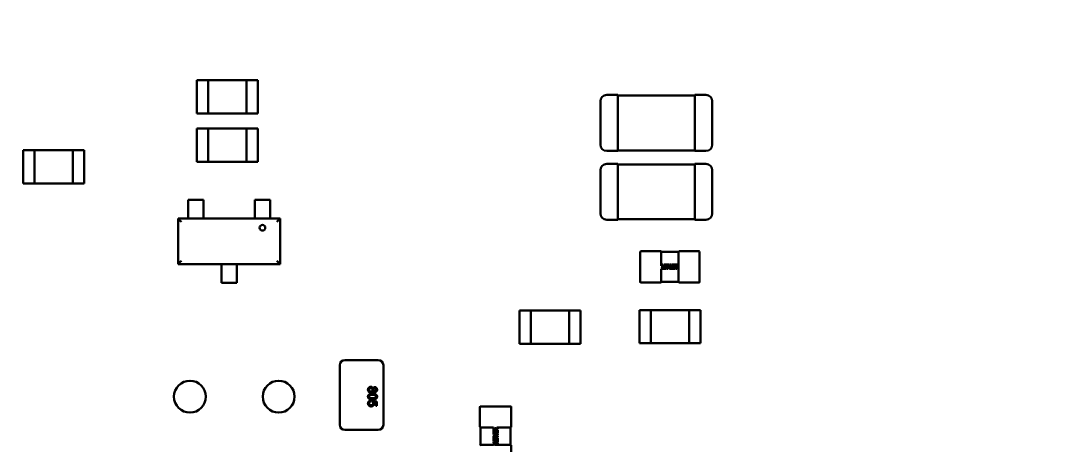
# Model space of a CAD drawing. Header units: millimetres. Extents: x 0 to 841, y 0 to 594.
# Drawn here: x 409.31 to 438.65, y 260.22 to 272.38 of the extents above; entities that cross this region are included whole.
import ezdxf

# ---------------------------------------------------------------- set-up
doc = ezdxf.new("R2010")
doc.units = ezdxf.units.MM
doc.layers.add('Hatch (ISO)', color=7, linetype='Continuous', lineweight=18)
doc.layers.add('Visible (ISO)', color=7, linetype='Continuous', lineweight=50)

msp = doc.modelspace()

# ---------------------------------------------------------------- hatches: boundary and pattern name
at = {"layer": 'Hatch (ISO)'}
h = msp.add_hatch(dxfattribs=at)
h.set_pattern_fill('ANSI31', color=256, scale=25.4, style=0)
h.set_pattern_definition([(45, (0, 0), (-2.245064, 2.245064), [])])
edge = h.paths.add_edge_path()
edge.add_ellipse((416.288, 307.621), major_axis=(-9.758, 2.186), ratio=1, start_angle=270, end_angle=282.6294)
edge.add_line((416.288, 317.621), (382.416, 317.621))
edge.add_ellipse((382.416, 312.621), major_axis=(-5, 0), ratio=1, start_angle=270, end_angle=360)
edge.add_line((377.416, 312.621), (377.416, 210.621))
edge.add_ellipse((382.416, 210.621), major_axis=(0, -5), ratio=1, start_angle=270, end_angle=360)
edge.add_line((382.416, 205.621), (416.288, 205.621))
edge.add_ellipse((416.288, 215.621), major_axis=(10, 0), ratio=1, start_angle=270, end_angle=282.6294)
edge.add_ellipse((445.416, 85.621), major_axis=(120.242, 26.942), ratio=1, start_angle=64.74122, end_angle=90, ccw=False)
edge.add_ellipse((474.544, 215.621), major_axis=(9.758, -2.186), ratio=1, start_angle=270, end_angle=282.6294)
edge.add_line((474.544, 205.621), (558.416, 205.621))
edge.add_ellipse((558.416, 210.621), major_axis=(5, 0), ratio=1, start_angle=270, end_angle=360)
edge.add_line((563.416, 210.621), (563.416, 312.621))
edge.add_ellipse((558.416, 312.621), major_axis=(0, 5), ratio=1, start_angle=270, end_angle=360)
edge.add_line((558.416, 317.621), (474.544, 317.621))
edge.add_ellipse((474.544, 307.621), major_axis=(-10, 0), ratio=1, start_angle=270, end_angle=282.6294)
edge.add_ellipse((445.416, 437.621), major_axis=(-120.242, -26.942), ratio=1, start_angle=64.74122, end_angle=90, ccw=False)
edge = h.paths.add_edge_path(flags=0)
edge.add_line((388.916, 208.621), (388.916, 210.621))
edge.add_ellipse((382.416, 210.621), major_axis=(0, 6.5), ratio=1, start_angle=270, end_angle=363.5049)
edge.add_line((382.019, 217.108), (380.416, 217.108))
edge.add_line((380.416, 217.108), (380.416, 221.814))
edge.add_spline(control_points=[(380.416, 221.814), (380.416, 222.421), (380.5, 223.145), (380.692, 224.324), (380.822, 224.956), (381.036, 226.225), (381.109, 226.863), (381.109, 228.037), (381.036, 228.675), (380.822, 229.944), (380.692, 230.576), (380.5, 231.755), (380.416, 232.479), (380.416, 233.086)], knot_values=[1.346639, 1.346639, 1.346639, 1.346639, 1.528836, 1.528836, 1.705012, 1.705012, 1.881187, 1.881187, 2.057362, 2.057362, 2.233538, 2.233538, 2.415734, 2.415734, 2.415734, 2.415734], degree=3, periodic=0)
edge.add_line((380.416, 233.086), (380.416, 241.621))
edge.add_ellipse((380.416, 244.121), major_axis=(2.5, 0), ratio=1, start_angle=270, end_angle=450)
edge.add_line((380.416, 246.621), (380.416, 276.621))
edge.add_ellipse((380.416, 279.121), major_axis=(2.5, 0), ratio=1, start_angle=270, end_angle=450)
edge.add_line((380.416, 281.621), (380.416, 306.121))
edge.add_line((380.416, 306.121), (382.489, 306.121))
edge.add_ellipse((382.416, 312.621), major_axis=(6.5, 0.073), ratio=1, start_angle=270, end_angle=359.355)
edge.add_line((388.916, 312.621), (388.916, 314.621))
edge.add_line((388.916, 314.621), (416.288, 314.621))
edge.add_ellipse((416.288, 307.621), major_axis=(7, 0), ratio=1, start_angle=77.3706, end_angle=90, ccw=False)
edge.add_ellipse((445.416, 437.621), major_axis=(123.169, -27.598), ratio=1, start_angle=270, end_angle=279.22446)
edge.add_ellipse((445.416, 311.397), major_axis=(-0.223, -7.497), ratio=1, start_angle=270, end_angle=453.4049)
edge.add_ellipse((445.416, 437.621), major_axis=(126.001, 7.497), ratio=1, start_angle=270, end_angle=279.22446)
edge.add_ellipse((474.544, 307.621), major_axis=(6.831, 1.531), ratio=1, start_angle=77.3706, end_angle=90, ccw=False)
edge.add_line((474.544, 314.621), (535.916, 314.621))
edge.add_ellipse((538.416, 314.621), major_axis=(0, -2.5), ratio=1, start_angle=270, end_angle=450)
edge.add_line((540.916, 314.621), (551.918, 314.621))
edge.add_line((551.918, 314.621), (551.918, 312.445))
edge.add_ellipse((558.416, 312.621), major_axis=(0.176, -6.498), ratio=1, start_angle=270, end_angle=359.0971)
edge.add_line((558.489, 306.121), (560.416, 306.121))
edge.add_line((560.416, 306.121), (560.416, 217.108))
edge.add_line((560.416, 217.108), (558.813, 217.108))
edge.add_ellipse((558.416, 210.621), major_axis=(-6.488, 0.397), ratio=1, start_angle=270, end_angle=361.9571)
edge.add_line((551.918, 210.796), (551.918, 208.621))
edge.add_line((551.918, 208.621), (540.916, 208.621))
edge.add_ellipse((538.416, 208.621), major_axis=(0, 2.5), ratio=1, start_angle=270, end_angle=450)
edge.add_line((535.916, 208.621), (474.544, 208.621))
edge.add_ellipse((474.544, 215.621), major_axis=(-7, 0), ratio=1, start_angle=77.3706, end_angle=90, ccw=False)
edge.add_ellipse((445.416, 85.621), major_axis=(-123.169, 27.598), ratio=1, start_angle=270, end_angle=279.22446)
edge.add_ellipse((445.416, 211.844), major_axis=(0.223, 7.497), ratio=1, start_angle=270, end_angle=453.4049)
edge.add_ellipse((445.416, 85.621), major_axis=(-126.001, -7.497), ratio=1, start_angle=270, end_angle=279.22446)
edge.add_ellipse((416.288, 215.621), major_axis=(-6.831, -1.531), ratio=1, start_angle=77.3706, end_angle=90, ccw=False)
edge.add_line((416.288, 208.621), (388.916, 208.621))
edge = h.paths.add_edge_path(flags=0)
edge.add_ellipse((557.666, 211.371), major_axis=(0, 2.172), ratio=1, start_angle=0, end_angle=360)
edge = h.paths.add_edge_path(flags=0)
edge.add_ellipse((557.666, 311.871), major_axis=(0, 2.172), ratio=1, start_angle=0, end_angle=360)
edge = h.paths.add_edge_path(flags=0)
edge.add_ellipse((383.166, 311.871), major_axis=(0, 2.172), ratio=1, start_angle=0, end_angle=360)
edge = h.paths.add_edge_path(flags=0)
edge.add_ellipse((383.166, 211.371), major_axis=(0, 2.172), ratio=1, start_angle=0, end_angle=360)
edge = h.paths.add_edge_path(flags=0)
edge.add_ellipse((445.416, 214.344), major_axis=(0, 2), ratio=1, start_angle=0, end_angle=360)
edge = h.paths.add_edge_path(flags=0)
edge.add_ellipse((445.416, 308.897), major_axis=(0, 2), ratio=1, start_angle=0, end_angle=360)

# ---------------------------------------------------------------- linework, layer by layer
at = {"layer": 'Visible (ISO)'}
for p, q in [((414.36, 269.728), (414.36, 270.677)), ((414.36, 270.677), (414.684, 270.677)), ((414.684, 270.677), (414.684, 269.728)), ((414.685, 269.728), (414.685, 270.677)), ((414.685, 270.677), (415.784, 270.677)), ((415.784, 270.677), (415.784, 269.728)), ((415.785, 269.728), (415.785, 270.677)), ((415.785, 270.677), (416.109, 270.677)), ((416.109, 270.677), (416.109, 269.728)), ((426.09, 270.253), (426.41, 270.253)), ((426.41, 270.073), (426.41, 270.253)), ((426.41, 270.237), (428.61, 270.237)), ((428.61, 270.073), (428.61, 270.253)), ((428.61, 270.253), (428.93, 270.253)), ((425.91, 268.833), (425.91, 270.073)), ((426.41, 268.833), (426.41, 270.073)), ((428.61, 268.833), (428.61, 270.073)), ((429.11, 268.833), (429.11, 270.073)), ((414.684, 269.728), (414.36, 269.728)), ((415.784, 269.728), (414.685, 269.728)), ((416.109, 269.728), (415.785, 269.728)), ((414.36, 268.343), (414.36, 269.292)), ((414.36, 269.292), (414.684, 269.292)), ((414.684, 269.292), (414.684, 268.343)), ((414.685, 268.343), (414.685, 269.292)), ((414.685, 269.292), (415.784, 269.292)), ((415.784, 269.292), (415.784, 268.343)), ((415.785, 268.343), (415.785, 269.292)), ((415.785, 269.292), (416.109, 269.292)), ((416.109, 269.292), (416.109, 268.343)), ((426.41, 268.833), (426.41, 268.653)), ((428.61, 268.833), (428.61, 268.653)), ((409.387, 267.723), (409.387, 268.672)), ((409.387, 268.672), (409.711, 268.672)), ((409.711, 268.672), (409.711, 267.723)), ((409.712, 267.723), (409.712, 268.672)), ((409.712, 268.672), (410.811, 268.672)), ((410.811, 268.672), (410.811, 267.723)), ((410.812, 267.723), (410.812, 268.672)), ((410.812, 268.672), (411.136, 268.672)), ((411.136, 268.672), (411.136, 267.723)), ((426.09, 268.653), (426.41, 268.653)), ((426.41, 268.669), (428.61, 268.669)), ((428.61, 268.653), (428.93, 268.653)), ((414.684, 268.343), (414.36, 268.343)), ((415.784, 268.343), (414.685, 268.343)), ((416.109, 268.343), (415.785, 268.343)), ((426.09, 268.282), (426.41, 268.282)), ((426.41, 268.102), (426.41, 268.282)), ((426.41, 268.266), (428.61, 268.266)), ((428.61, 268.102), (428.61, 268.282)), ((428.61, 268.282), (428.93, 268.282)), ((425.91, 266.862), (425.91, 268.102)), ((426.41, 266.862), (426.41, 268.102)), ((428.61, 266.862), (428.61, 268.102)), ((429.11, 266.862), (429.11, 268.102)), ((409.711, 267.723), (409.387, 267.723)), ((410.811, 267.723), (409.712, 267.723)), ((411.136, 267.723), (410.812, 267.723)), ((414.111, 267.25), (414.546, 267.25)), ((414.111, 267.25), (414.111, 267.093)), ((414.111, 267.093), (414.111, 266.986)), ((414.111, 266.986), (414.111, 266.945)), ((414.546, 267.25), (414.546, 267.093)), ((414.546, 267.093), (414.546, 266.986)), ((414.546, 266.986), (414.546, 266.945)), ((416.021, 267.25), (416.456, 267.25)), ((416.021, 267.25), (416.021, 267.093)), ((416.021, 267.093), (416.021, 266.986)), ((416.021, 266.986), (416.021, 266.945)), ((416.456, 267.25), (416.456, 267.093)), ((416.456, 267.093), (416.456, 266.986)), ((416.456, 266.986), (416.456, 266.945)), ((413.823, 266.715), (416.743, 266.715)), ((413.823, 266.715), (413.823, 265.415)), ((413.823, 266.715), (413.885, 266.653)), ((414.111, 266.839), (414.111, 266.945)), ((414.111, 266.839), (414.111, 266.715)), ((414.111, 266.715), (414.546, 266.715)), ((414.546, 266.839), (414.546, 266.945)), ((414.546, 266.839), (414.546, 266.715)), ((416.021, 266.839), (416.021, 266.945)), ((416.021, 266.839), (416.021, 266.715)), ((416.021, 266.715), (416.456, 266.715)), ((416.456, 266.839), (416.456, 266.945)), ((416.456, 266.839), (416.456, 266.715)), ((416.743, 266.715), (416.682, 266.653)), ((416.743, 266.715), (416.743, 265.415)), ((426.09, 266.682), (426.41, 266.682)), ((426.41, 266.862), (426.41, 266.682)), ((426.41, 266.698), (428.61, 266.698)), ((428.61, 266.862), (428.61, 266.682)), ((428.61, 266.682), (428.93, 266.682)), ((413.917, 266.621), (413.885, 266.653)), ((416.65, 266.621), (416.682, 266.653)), ((413.917, 265.508), (413.885, 265.476)), ((416.682, 265.476), (416.65, 265.508)), ((427.049, 264.902), (427.049, 265.764)), ((427.068, 265.783), (427.631, 265.783)), ((427.649, 265.764), (428.149, 265.764)), ((427.649, 265.745), (427.649, 265.764)), ((427.649, 265.366), (427.649, 265.745)), ((428.149, 265.745), (428.149, 265.764)), ((428.149, 265.341), (428.149, 265.745)), ((428.168, 265.783), (428.731, 265.783)), ((428.749, 265.764), (428.749, 264.902)), ((413.823, 265.415), (413.885, 265.476)), ((413.823, 265.415), (416.743, 265.415)), ((415.066, 265.415), (415.066, 265.291)), ((415.066, 265.415), (415.501, 265.415)), ((415.066, 265.291), (415.066, 265.184)), ((415.501, 265.415), (415.501, 265.291)), ((415.501, 265.291), (415.501, 265.184)), ((416.743, 265.415), (416.682, 265.476)), ((427.659, 265.399), (427.649, 265.364)), ((427.649, 264.92), (427.649, 265.278)), ((427.649, 265.278), (427.784, 265.278)), ((427.693, 265.399), (427.659, 265.399)), ((427.665, 265.301), (427.693, 265.399)), ((427.702, 265.301), (427.665, 265.301)), ((427.757, 265.301), (427.702, 265.301)), ((427.718, 265.346), (427.712, 265.323)), ((427.712, 265.323), (427.763, 265.323)), ((427.77, 265.346), (427.718, 265.346)), ((427.728, 265.399), (427.721, 265.376)), ((427.721, 265.376), (427.778, 265.376)), ((427.819, 265.399), (427.728, 265.399)), ((427.763, 265.323), (427.757, 265.301)), ((427.778, 265.376), (427.77, 265.346)), ((427.784, 265.278), (427.819, 265.399)), ((427.833, 265.399), (427.799, 265.278)), ((427.799, 265.278), (427.851, 265.278)), ((427.89, 265.399), (427.833, 265.291)), ((427.833, 265.291), (427.864, 265.399)), ((427.864, 265.399), (427.833, 265.399)), ((427.851, 265.278), (427.894, 265.364)), ((427.894, 265.364), (427.889, 265.278)), ((427.889, 265.278), (427.941, 265.278)), ((427.922, 265.399), (427.89, 265.399)), ((427.947, 265.399), (427.916, 265.291)), ((427.916, 265.291), (427.922, 265.399)), ((427.941, 265.278), (427.969, 265.376)), ((428.076, 265.399), (427.947, 265.399)), ((427.959, 265.301), (427.953, 265.278)), ((427.953, 265.278), (428.042, 265.278)), ((428.014, 265.301), (427.959, 265.301)), ((427.969, 265.376), (428.035, 265.376)), ((427.975, 265.346), (427.969, 265.323)), ((427.969, 265.323), (428.021, 265.323)), ((428.027, 265.346), (427.975, 265.346)), ((428.021, 265.323), (428.014, 265.301)), ((428.035, 265.376), (428.027, 265.346)), ((428.042, 265.278), (428.076, 265.399)), ((428.117, 265.333), (428.061, 265.278)), ((428.061, 265.278), (428.1, 265.278)), ((428.126, 265.399), (428.09, 265.399)), ((428.09, 265.399), (428.117, 265.333)), ((428.1, 265.278), (428.15, 265.328)), ((428.15, 265.339), (428.126, 265.399)), ((428.15, 265.325), (428.137, 265.278)), ((428.137, 265.278), (428.15, 265.278)), ((428.149, 265.323), (428.149, 265.328)), ((428.149, 264.92), (428.149, 265.278)), ((415.066, 265.143), (415.066, 265.184)), ((415.066, 265.037), (415.066, 265.143)), ((415.066, 265.037), (415.066, 264.88)), ((415.501, 265.143), (415.501, 265.184)), ((415.501, 265.037), (415.501, 265.143)), ((415.501, 265.037), (415.501, 264.88)), ((427.649, 264.902), (427.649, 264.92)), ((428.149, 264.902), (428.149, 264.92)), ((415.066, 264.88), (415.501, 264.88)), ((427.631, 264.883), (427.068, 264.883)), ((428.149, 264.902), (427.649, 264.902)), ((428.731, 264.883), (428.168, 264.883)), ((423.592, 263.133), (423.592, 264.082)), ((423.592, 264.082), (423.916, 264.082)), ((423.916, 264.082), (423.916, 263.133)), ((423.917, 263.133), (423.917, 264.082)), ((423.917, 264.082), (425.016, 264.082)), ((425.016, 264.082), (425.016, 263.133)), ((425.017, 263.133), (425.017, 264.082)), ((425.017, 264.082), (425.341, 264.082)), ((425.341, 264.082), (425.341, 263.133)), ((427.025, 263.148), (427.025, 264.097)), ((427.025, 264.097), (427.349, 264.097)), ((427.349, 264.097), (427.349, 263.148)), ((427.35, 263.148), (427.35, 264.097)), ((427.35, 264.097), (428.449, 264.097)), ((428.449, 264.097), (428.449, 263.148)), ((428.45, 263.148), (428.45, 264.097)), ((428.45, 264.097), (428.774, 264.097)), ((428.774, 264.097), (428.774, 263.148)), ((427.349, 263.148), (427.025, 263.148)), ((428.449, 263.148), (427.35, 263.148)), ((428.774, 263.148), (428.45, 263.148)), ((423.916, 263.133), (423.592, 263.133)), ((425.016, 263.133), (423.917, 263.133)), ((425.341, 263.133), (425.017, 263.133)), ((418.599, 262.669), (419.549, 262.669)), ((418.449, 262.169), (418.449, 262.519)), ((419.699, 262.519), (419.699, 262.169)), ((418.449, 261.169), (418.449, 262.169)), ((419.699, 262.169), (419.699, 261.169)), ((419.33, 261.507), (419.334, 261.474)), ((419.38, 261.471), (419.383, 261.504)), ((419.383, 261.504), (419.515, 261.478)), ((419.482, 261.451), (419.415, 261.464)), ((419.482, 261.356), (419.482, 261.451)), ((419.515, 261.478), (419.515, 261.356)), ((418.449, 260.819), (418.449, 261.169)), ((419.515, 261.356), (419.482, 261.356)), ((419.699, 261.169), (419.699, 260.819)), ((422.459, 260.761), (422.459, 261.323)), ((422.477, 261.342), (423.34, 261.342)), ((423.359, 261.323), (423.359, 260.761)), ((419.549, 260.669), (418.599, 260.669)), ((422.477, 260.242), (422.477, 260.742)), ((422.477, 260.742), (422.496, 260.742)), ((422.496, 260.742), (422.854, 260.742)), ((422.854, 260.743), (422.854, 260.607)), ((422.854, 260.607), (422.974, 260.573)), ((422.854, 260.593), (422.854, 260.54)), ((422.974, 260.558), (422.854, 260.593)), ((422.854, 260.54), (422.94, 260.497)), ((422.974, 260.502), (422.867, 260.559)), ((422.867, 260.559), (422.974, 260.528)), ((422.877, 260.69), (422.877, 260.727)), ((422.877, 260.727), (422.974, 260.699)), ((422.877, 260.635), (422.877, 260.69)), ((422.899, 260.628), (422.877, 260.635)), ((422.921, 260.674), (422.899, 260.68)), ((422.899, 260.68), (422.899, 260.628)), ((422.921, 260.622), (422.921, 260.674)), ((422.951, 260.613), (422.921, 260.622)), ((422.974, 260.733), (422.94, 260.743)), ((422.942, 260.742), (423.321, 260.742)), ((422.974, 260.664), (422.951, 260.67)), ((422.951, 260.67), (422.951, 260.613)), ((422.974, 260.699), (422.974, 260.733)), ((422.974, 260.573), (422.974, 260.664)), ((422.974, 260.528), (422.974, 260.558)), ((423.321, 260.742), (423.34, 260.742)), ((423.34, 260.742), (423.34, 260.242)), ((422.477, 260.242), (422.496, 260.242)), ((422.496, 260.242), (422.854, 260.242)), ((422.94, 260.497), (422.854, 260.502)), ((422.854, 260.502), (422.854, 260.451)), ((422.854, 260.451), (422.951, 260.423)), ((422.877, 260.432), (422.854, 260.439)), ((422.854, 260.439), (422.854, 260.35)), ((422.854, 260.35), (422.974, 260.315)), ((422.909, 260.275), (422.854, 260.331)), ((422.854, 260.331), (422.854, 260.291)), ((422.854, 260.291), (422.904, 260.241)), ((422.901, 260.241), (422.854, 260.255)), ((422.854, 260.255), (422.854, 260.241)), ((422.974, 260.445), (422.867, 260.476)), ((422.867, 260.476), (422.974, 260.47)), ((422.877, 260.377), (422.877, 260.432)), ((422.899, 260.371), (422.877, 260.377)), ((422.921, 260.416), (422.899, 260.423)), ((422.899, 260.423), (422.899, 260.371)), ((422.899, 260.242), (422.903, 260.242)), ((422.974, 260.302), (422.909, 260.275)), ((422.915, 260.241), (422.974, 260.265)), ((422.917, 260.242), (423.321, 260.242)), ((422.921, 260.365), (422.921, 260.416)), ((422.951, 260.356), (422.921, 260.365)), ((422.951, 260.423), (422.951, 260.356)), ((422.974, 260.47), (422.974, 260.502)), ((422.974, 260.315), (422.974, 260.445)), ((422.974, 260.265), (422.974, 260.302)), ((423.321, 260.242), (423.34, 260.242)), ((423.359, 260.223), (423.359, 259.661))]:
    msp.add_line(p, q, dxfattribs=at)
for centre, radius in [((416.238, 266.455), 0.0812), ((414.162, 261.621), 0.457), ((416.702, 261.621), 0.457)]:
    msp.add_circle(centre, radius, dxfattribs=at)
for centre, radius, start, end in [((426.09, 270.073), 0.18, 90, 180), ((428.93, 270.073), 0.18, 0, 90), ((426.09, 268.833), 0.18, 180, 270), ((428.93, 268.833), 0.18, 270, 0), ((426.09, 268.102), 0.18, 90, 180), ((428.93, 268.102), 0.18, 0, 90), ((426.09, 266.862), 0.18, 180, 270), ((428.93, 266.862), 0.18, 270, 0), ((427.068, 265.764), 0.0187, 90, 180), ((427.631, 265.764), 0.0187, 0, 90), ((428.168, 265.764), 0.0187, 90, 180), ((428.731, 265.764), 0.0187, 0, 90), ((427.068, 264.902), 0.0187, 180, 270), ((427.631, 264.902), 0.0187, 270, 0), ((428.168, 264.902), 0.0187, 180, 270), ((428.731, 264.902), 0.0187, 270, 0), ((418.599, 262.519), 0.15, 90, 180), ((419.549, 262.519), 0.15, 0, 90), ((422.477, 261.323), 0.0187, 90, 180), ((423.34, 261.323), 0.0187, 0, 90), ((418.599, 260.819), 0.15, 180, 270), ((419.549, 260.819), 0.15, 270, 0), ((422.477, 260.761), 0.0187, 180, 270), ((423.34, 260.761), 0.0187, 270, 0), ((422.477, 260.223), 0.0187, 90, 180), ((423.34, 260.223), 0.0187, 0, 90)]:
    msp.add_arc(centre, radius, start, end, dxfattribs=at)
for points, knots in [([(419.258, 261.82), (419.258, 261.823), (419.258, 261.829), (419.259, 261.838), (419.261, 261.846), (419.263, 261.853), (419.266, 261.861), (419.27, 261.868), (419.275, 261.874), (419.28, 261.88), (419.286, 261.885), (419.292, 261.89), (419.299, 261.894), (419.306, 261.897), (419.313, 261.899), (419.321, 261.901), (419.329, 261.902), (419.334, 261.902), (419.337, 261.902)], [0, 0, 0, 0, 0.070442, 0.138089, 0.203178, 0.266139, 0.327929, 0.38919, 0.450254, 0.512347, 0.573843, 0.633933, 0.69346, 0.752479, 0.812386, 0.87307, 0.935184, 1, 1, 1, 1]), ([(419.336, 261.738), (419.333, 261.738), (419.328, 261.738), (419.32, 261.739), (419.313, 261.741), (419.305, 261.743), (419.299, 261.746), (419.292, 261.75), (419.286, 261.755), (419.28, 261.76), (419.275, 261.766), (419.27, 261.773), (419.266, 261.779), (419.263, 261.787), (419.261, 261.794), (419.259, 261.803), (419.258, 261.811), (419.258, 261.817), (419.258, 261.82)], [0, 0, 0, 0, 0.0636, 0.125297, 0.185569, 0.244698, 0.303717, 0.36292, 0.4233, 0.485177, 0.547083, 0.608525, 0.669965, 0.732299, 0.79565, 0.861055, 0.929122, 1, 1, 1, 1]), ([(419.258, 261.622), (419.258, 261.625), (419.258, 261.631), (419.259, 261.64), (419.261, 261.648), (419.264, 261.655), (419.267, 261.662), (419.272, 261.669), (419.277, 261.675), (419.281, 261.678), (419.283, 261.68)], [0, 0, 0, 0, 0.137903, 0.268873, 0.395178, 0.517089, 0.636743, 0.756222, 0.876628, 1, 1, 1, 1]), ([(419.283, 261.68), (419.286, 261.682), (419.292, 261.686), (419.302, 261.691), (419.313, 261.695), (419.326, 261.699), (419.34, 261.701), (419.355, 261.703), (419.371, 261.705), (419.382, 261.705), (419.388, 261.705)], [0, 0, 0, 0, 0.097421, 0.200886, 0.311172, 0.429798, 0.55774, 0.694715, 0.84213, 1, 1, 1, 1]), ([(419.337, 261.869), (419.335, 261.869), (419.331, 261.869), (419.325, 261.868), (419.319, 261.867), (419.313, 261.864), (419.307, 261.861), (419.302, 261.857), (419.297, 261.852), (419.294, 261.846), (419.291, 261.84), (419.289, 261.833), (419.288, 261.827), (419.288, 261.822), (419.287, 261.82)], [0, 0, 0, 0, 0.079823, 0.159857, 0.239733, 0.321365, 0.402584, 0.483266, 0.566017, 0.653071, 0.741856, 0.828591, 0.914281, 1, 1, 1, 1]), ([(419.287, 261.82), (419.287, 261.818), (419.288, 261.814), (419.288, 261.809), (419.289, 261.804), (419.291, 261.799), (419.293, 261.795), (419.295, 261.791), (419.298, 261.787), (419.301, 261.784), (419.305, 261.781), (419.309, 261.778), (419.313, 261.776), (419.317, 261.774), (419.321, 261.772), (419.326, 261.771), (419.331, 261.771), (419.335, 261.771), (419.336, 261.771)], [0, 0, 0, 0, 0.071837, 0.139558, 0.204923, 0.267827, 0.328547, 0.388755, 0.44803, 0.508601, 0.569321, 0.628512, 0.687493, 0.747078, 0.807703, 0.86971, 0.933428, 1, 1, 1, 1]), ([(419.336, 261.771), (419.338, 261.771), (419.342, 261.771), (419.347, 261.771), (419.351, 261.772), (419.356, 261.774), (419.36, 261.776), (419.365, 261.778), (419.368, 261.781), (419.372, 261.784), (419.375, 261.788), (419.378, 261.791), (419.381, 261.796), (419.383, 261.8), (419.384, 261.805), (419.385, 261.81), (419.386, 261.815), (419.386, 261.819), (419.386, 261.821)], [0, 0, 0, 0, 0.066616, 0.130424, 0.192671, 0.252969, 0.31288, 0.3722, 0.431927, 0.492422, 0.552771, 0.613262, 0.673556, 0.73432, 0.796858, 0.861769, 0.928863, 1, 1, 1, 1]), ([(419.402, 261.786), (419.401, 261.784), (419.4, 261.78), (419.398, 261.775), (419.395, 261.77), (419.392, 261.765), (419.389, 261.761), (419.385, 261.757), (419.381, 261.753), (419.377, 261.75), (419.373, 261.747), (419.368, 261.745), (419.363, 261.742), (419.358, 261.741), (419.353, 261.739), (419.347, 261.738), (419.342, 261.738), (419.338, 261.738), (419.336, 261.738)], [0, 0, 0, 0, 0.069013, 0.135236, 0.199611, 0.262419, 0.323723, 0.383765, 0.443773, 0.503795, 0.563823, 0.623484, 0.683469, 0.743591, 0.805727, 0.868616, 0.933278, 1, 1, 1, 1]), ([(419.337, 261.902), (419.339, 261.902), (419.343, 261.902), (419.349, 261.902), (419.354, 261.901), (419.36, 261.899), (419.365, 261.898), (419.37, 261.895), (419.375, 261.893), (419.379, 261.89), (419.383, 261.886), (419.387, 261.883), (419.39, 261.879), (419.393, 261.874), (419.396, 261.87), (419.398, 261.865), (419.4, 261.859), (419.401, 261.855), (419.402, 261.854)], [0, 0, 0, 0, 0.069834, 0.137027, 0.201482, 0.26454, 0.325973, 0.386386, 0.445761, 0.505612, 0.565114, 0.62475, 0.684179, 0.744219, 0.805179, 0.868395, 0.933204, 1, 1, 1, 1]), ([(419.386, 261.821), (419.386, 261.823), (419.386, 261.826), (419.385, 261.831), (419.384, 261.836), (419.383, 261.841), (419.381, 261.845), (419.378, 261.849), (419.376, 261.853), (419.372, 261.857), (419.369, 261.86), (419.365, 261.862), (419.361, 261.864), (419.357, 261.866), (419.352, 261.868), (419.347, 261.869), (419.342, 261.869), (419.339, 261.869), (419.337, 261.869)], [0, 0, 0, 0, 0.070952, 0.139089, 0.20356, 0.266424, 0.327517, 0.387861, 0.447899, 0.508819, 0.569482, 0.629036, 0.688378, 0.748068, 0.80863, 0.870231, 0.933683, 1, 1, 1, 1]), ([(419.388, 261.705), (419.391, 261.705), (419.399, 261.705), (419.409, 261.704), (419.419, 261.704), (419.429, 261.703), (419.438, 261.701), (419.446, 261.7), (419.454, 261.698), (419.461, 261.696), (419.468, 261.693), (419.475, 261.691), (419.481, 261.687), (419.486, 261.684), (419.491, 261.681), (419.496, 261.677), (419.5, 261.673), (419.504, 261.668), (419.507, 261.664), (419.51, 261.659), (419.513, 261.653), (419.514, 261.648), (419.516, 261.642), (419.517, 261.636), (419.518, 261.629), (419.518, 261.625), (419.518, 261.622)], [0, 0, 0, 0, 0.063114, 0.123615, 0.180974, 0.235261, 0.287101, 0.336031, 0.382382, 0.426334, 0.468211, 0.50825, 0.546628, 0.58365, 0.618994, 0.653583, 0.687156, 0.720422, 0.75323, 0.78626, 0.819504, 0.853545, 0.888308, 0.923996, 0.96135, 1, 1, 1, 1]), ([(419.402, 261.854), (419.403, 261.857), (419.406, 261.863), (419.41, 261.871), (419.416, 261.878), (419.422, 261.883), (419.429, 261.887), (419.436, 261.89), (419.445, 261.892), (419.45, 261.892), (419.453, 261.892)], [0, 0, 0, 0, 0.145359, 0.278702, 0.403602, 0.521669, 0.637521, 0.753704, 0.873213, 1, 1, 1, 1]), ([(419.452, 261.748), (419.45, 261.748), (419.444, 261.748), (419.436, 261.75), (419.429, 261.753), (419.422, 261.757), (419.416, 261.762), (419.41, 261.769), (419.406, 261.777), (419.403, 261.783), (419.402, 261.786)], [0, 0, 0, 0, 0.124835, 0.244778, 0.360989, 0.477964, 0.596922, 0.721591, 0.855098, 1, 1, 1, 1]), ([(419.453, 261.86), (419.45, 261.859), (419.445, 261.859), (419.438, 261.857), (419.432, 261.854), (419.427, 261.85), (419.424, 261.847), (419.422, 261.844), (419.42, 261.84), (419.418, 261.837), (419.417, 261.833), (419.417, 261.829), (419.416, 261.824), (419.416, 261.821), (419.416, 261.82)], [0, 0, 0, 0, 0.127394, 0.246182, 0.361268, 0.47714, 0.536327, 0.595672, 0.656619, 0.718836, 0.783582, 0.851588, 0.923927, 1, 1, 1, 1]), ([(419.416, 261.82), (419.416, 261.818), (419.416, 261.815), (419.417, 261.811), (419.417, 261.807), (419.418, 261.803), (419.42, 261.8), (419.422, 261.796), (419.424, 261.793), (419.427, 261.79), (419.431, 261.786), (419.438, 261.783), (419.444, 261.781), (419.449, 261.781), (419.451, 261.781)], [0, 0, 0, 0, 0.076843, 0.149839, 0.218379, 0.284997, 0.347658, 0.409847, 0.469936, 0.53042, 0.648752, 0.763775, 0.878749, 1, 1, 1, 1]), ([(419.451, 261.781), (419.454, 261.781), (419.459, 261.781), (419.466, 261.783), (419.472, 261.786), (419.477, 261.79), (419.48, 261.794), (419.482, 261.797), (419.484, 261.8), (419.486, 261.804), (419.487, 261.807), (419.488, 261.811), (419.488, 261.816), (419.488, 261.819), (419.488, 261.82)], [0, 0, 0, 0, 0.123386, 0.241435, 0.357449, 0.476714, 0.53789, 0.59927, 0.660352, 0.723007, 0.787876, 0.85536, 0.925373, 1, 1, 1, 1]), ([(419.518, 261.82), (419.518, 261.818), (419.518, 261.813), (419.517, 261.805), (419.515, 261.798), (419.513, 261.791), (419.511, 261.784), (419.507, 261.778), (419.503, 261.773), (419.499, 261.768), (419.494, 261.763), (419.489, 261.759), (419.483, 261.755), (419.478, 261.752), (419.472, 261.75), (419.466, 261.749), (419.459, 261.748), (419.455, 261.748), (419.452, 261.748)], [0, 0, 0, 0, 0.073201, 0.142587, 0.209625, 0.274883, 0.337931, 0.400462, 0.462501, 0.525005, 0.586689, 0.646813, 0.705215, 0.762881, 0.820728, 0.879295, 0.938511, 1, 1, 1, 1]), ([(419.453, 261.892), (419.455, 261.892), (419.46, 261.892), (419.466, 261.891), (419.473, 261.89), (419.478, 261.888), (419.484, 261.885), (419.489, 261.881), (419.495, 261.878), (419.499, 261.873), (419.504, 261.868), (419.508, 261.862), (419.511, 261.856), (419.513, 261.85), (419.515, 261.843), (419.517, 261.836), (419.518, 261.828), (419.518, 261.823), (419.518, 261.82)], [0, 0, 0, 0, 0.062131, 0.121966, 0.18057, 0.238576, 0.296, 0.354359, 0.413781, 0.475098, 0.53728, 0.598918, 0.661235, 0.724322, 0.789217, 0.856397, 0.926508, 1, 1, 1, 1]), ([(419.488, 261.82), (419.488, 261.822), (419.488, 261.824), (419.488, 261.829), (419.487, 261.833), (419.486, 261.837), (419.484, 261.84), (419.483, 261.843), (419.48, 261.846), (419.477, 261.85), (419.473, 261.854), (419.467, 261.857), (419.46, 261.859), (419.455, 261.859), (419.453, 261.86)], [0, 0, 0, 0, 0.076236, 0.148618, 0.218239, 0.284252, 0.348258, 0.410656, 0.472862, 0.534195, 0.653476, 0.767767, 0.881713, 1, 1, 1, 1]), ([(419.388, 261.54), (419.384, 261.54), (419.377, 261.54), (419.367, 261.541), (419.357, 261.541), (419.347, 261.542), (419.338, 261.544), (419.33, 261.545), (419.322, 261.547), (419.315, 261.549), (419.308, 261.552), (419.301, 261.554), (419.295, 261.557), (419.29, 261.561), (419.285, 261.564), (419.28, 261.568), (419.276, 261.572), (419.272, 261.577), (419.269, 261.581), (419.266, 261.586), (419.263, 261.592), (419.261, 261.597), (419.26, 261.603), (419.259, 261.609), (419.258, 261.616), (419.258, 261.62), (419.258, 261.622)], [0, 0, 0, 0, 0.062874, 0.122837, 0.179657, 0.23396, 0.285595, 0.334513, 0.380905, 0.424895, 0.466529, 0.506488, 0.545032, 0.581831, 0.617448, 0.652067, 0.68588, 0.719175, 0.752182, 0.78524, 0.818656, 0.852548, 0.887626, 0.923635, 0.961022, 1, 1, 1, 1]), ([(419.258, 261.427), (419.258, 261.43), (419.258, 261.436), (419.259, 261.444), (419.26, 261.451), (419.263, 261.458), (419.265, 261.465), (419.269, 261.471), (419.273, 261.477), (419.278, 261.483), (419.283, 261.488), (419.288, 261.492), (419.294, 261.496), (419.301, 261.5), (419.308, 261.503), (419.315, 261.505), (419.322, 261.506), (419.328, 261.507), (419.33, 261.507)], [0, 0, 0, 0, 0.069298, 0.135561, 0.199671, 0.261716, 0.322662, 0.382907, 0.443032, 0.503501, 0.563724, 0.62398, 0.683629, 0.743848, 0.805192, 0.867649, 0.932778, 1, 1, 1, 1]), ([(419.289, 261.362), (419.287, 261.364), (419.282, 261.368), (419.275, 261.375), (419.27, 261.382), (419.265, 261.39), (419.262, 261.399), (419.26, 261.408), (419.258, 261.418), (419.258, 261.424), (419.258, 261.427)], [0, 0, 0, 0, 0.127893, 0.251579, 0.372793, 0.492778, 0.61359, 0.737809, 0.86618, 1, 1, 1, 1]), ([(419.388, 261.672), (419.383, 261.672), (419.373, 261.672), (419.36, 261.671), (419.348, 261.67), (419.337, 261.669), (419.327, 261.667), (419.319, 261.664), (419.312, 261.661), (419.307, 261.658), (419.302, 261.654), (419.298, 261.65), (419.295, 261.646), (419.292, 261.642), (419.29, 261.637), (419.289, 261.633), (419.288, 261.628), (419.288, 261.624), (419.287, 261.622)], [0, 0, 0, 0, 0.118406, 0.226654, 0.324092, 0.411705, 0.489026, 0.556909, 0.616233, 0.667349, 0.713512, 0.757697, 0.799493, 0.839976, 0.879886, 0.919149, 0.959227, 1, 1, 1, 1]), ([(419.287, 261.622), (419.288, 261.621), (419.288, 261.617), (419.289, 261.612), (419.29, 261.608), (419.292, 261.603), (419.295, 261.599), (419.298, 261.595), (419.302, 261.591), (419.307, 261.587), (419.312, 261.584), (419.319, 261.581), (419.328, 261.578), (419.337, 261.576), (419.348, 261.575), (419.36, 261.574), (419.374, 261.573), (419.383, 261.573), (419.388, 261.573)], [0, 0, 0, 0, 0.040782, 0.08087, 0.120268, 0.160187, 0.20046, 0.242265, 0.286459, 0.332952, 0.384431, 0.443389, 0.511681, 0.58902, 0.676245, 0.773705, 0.881568, 1, 1, 1, 1]), ([(419.334, 261.474), (419.332, 261.474), (419.328, 261.473), (419.323, 261.472), (419.318, 261.471), (419.313, 261.469), (419.309, 261.467), (419.306, 261.464), (419.302, 261.462), (419.299, 261.459), (419.296, 261.456), (419.294, 261.452), (419.292, 261.449), (419.29, 261.445), (419.289, 261.441), (419.288, 261.437), (419.288, 261.432), (419.288, 261.429), (419.287, 261.427)], [0, 0, 0, 0, 0.077361, 0.15048, 0.219977, 0.286681, 0.349678, 0.41068, 0.469427, 0.526756, 0.583142, 0.638824, 0.695263, 0.752696, 0.810849, 0.871356, 0.934436, 1, 1, 1, 1]), ([(419.287, 261.427), (419.288, 261.425), (419.288, 261.421), (419.288, 261.416), (419.29, 261.411), (419.291, 261.406), (419.294, 261.401), (419.297, 261.397), (419.3, 261.393), (419.304, 261.389), (419.308, 261.386), (419.313, 261.383), (419.318, 261.381), (419.323, 261.379), (419.329, 261.377), (419.334, 261.376), (419.341, 261.376), (419.345, 261.376), (419.347, 261.376)], [0, 0, 0, 0, 0.065801, 0.128677, 0.188676, 0.247598, 0.304849, 0.361786, 0.419523, 0.478682, 0.53877, 0.598799, 0.660184, 0.722952, 0.787993, 0.855404, 0.926153, 1, 1, 1, 1]), ([(419.347, 261.376), (419.349, 261.376), (419.353, 261.376), (419.359, 261.376), (419.365, 261.377), (419.37, 261.379), (419.375, 261.381), (419.38, 261.383), (419.384, 261.385), (419.388, 261.388), (419.391, 261.392), (419.394, 261.396), (419.397, 261.4), (419.399, 261.405), (419.401, 261.41), (419.402, 261.415), (419.403, 261.421), (419.403, 261.425), (419.403, 261.427)], [0, 0, 0, 0, 0.072866, 0.141887, 0.207453, 0.270438, 0.331641, 0.390108, 0.448069, 0.505503, 0.562488, 0.619084, 0.676416, 0.735452, 0.796241, 0.860406, 0.928305, 1, 1, 1, 1]), ([(419.432, 261.418), (419.432, 261.415), (419.432, 261.41), (419.431, 261.403), (419.429, 261.396), (419.427, 261.389), (419.423, 261.382), (419.419, 261.376), (419.415, 261.37), (419.409, 261.364), (419.403, 261.359), (419.397, 261.355), (419.39, 261.351), (419.382, 261.348), (419.375, 261.346), (419.367, 261.344), (419.358, 261.343), (419.352, 261.343), (419.349, 261.343)], [0, 0, 0, 0, 0.061997, 0.122088, 0.181375, 0.239508, 0.297836, 0.35688, 0.417282, 0.47964, 0.5425, 0.604962, 0.666991, 0.730216, 0.794173, 0.860458, 0.928578, 1, 1, 1, 1]), ([(419.403, 261.427), (419.403, 261.43), (419.402, 261.435), (419.401, 261.442), (419.399, 261.448), (419.396, 261.454), (419.393, 261.459), (419.389, 261.463), (419.385, 261.468), (419.381, 261.47), (419.38, 261.471)], [0, 0, 0, 0, 0.14786, 0.283561, 0.412369, 0.534236, 0.652692, 0.768663, 0.883652, 1, 1, 1, 1]), ([(419.471, 261.657), (419.469, 261.658), (419.464, 261.661), (419.457, 261.664), (419.448, 261.666), (419.438, 261.668), (419.428, 261.67), (419.415, 261.671), (419.402, 261.672), (419.393, 261.672), (419.388, 261.672)], [0, 0, 0, 0, 0.083888, 0.177154, 0.282514, 0.3994, 0.529491, 0.672802, 0.829536, 1, 1, 1, 1]), ([(419.388, 261.573), (419.393, 261.573), (419.402, 261.573), (419.415, 261.574), (419.427, 261.575), (419.438, 261.576), (419.447, 261.578), (419.456, 261.581), (419.463, 261.583), (419.468, 261.587), (419.473, 261.59), (419.477, 261.594), (419.481, 261.598), (419.483, 261.603), (419.486, 261.607), (419.487, 261.612), (419.488, 261.617), (419.488, 261.621), (419.488, 261.623)], [0, 0, 0, 0, 0.115629, 0.221541, 0.317048, 0.403151, 0.480181, 0.547649, 0.607036, 0.658652, 0.705723, 0.749804, 0.792587, 0.833874, 0.874768, 0.915223, 0.956881, 1, 1, 1, 1]), ([(419.518, 261.622), (419.518, 261.619), (419.518, 261.613), (419.516, 261.603), (419.513, 261.594), (419.51, 261.586), (419.505, 261.578), (419.5, 261.571), (419.493, 261.565), (419.486, 261.56), (419.478, 261.556), (419.469, 261.552), (419.459, 261.549), (419.45, 261.546), (419.442, 261.544), (419.436, 261.543), (419.429, 261.542), (419.422, 261.542), (419.414, 261.541), (419.406, 261.54), (419.397, 261.54), (419.391, 261.54), (419.388, 261.54)], [0, 0, 0, 0, 0.056724, 0.111437, 0.164368, 0.216435, 0.267641, 0.31736, 0.367473, 0.41821, 0.471404, 0.527966, 0.588061, 0.652134, 0.686345, 0.723264, 0.76261, 0.804739, 0.84943, 0.896711, 0.94689, 1, 1, 1, 1]), ([(419.415, 261.464), (419.417, 261.462), (419.419, 261.458), (419.423, 261.453), (419.426, 261.447), (419.428, 261.441), (419.43, 261.436), (419.431, 261.43), (419.432, 261.424), (419.432, 261.42), (419.432, 261.418)], [0, 0, 0, 0, 0.136729, 0.268515, 0.395529, 0.52, 0.640496, 0.761236, 0.880107, 1, 1, 1, 1]), ([(419.488, 261.623), (419.488, 261.625), (419.488, 261.628), (419.487, 261.633), (419.486, 261.637), (419.484, 261.642), (419.481, 261.646), (419.478, 261.65), (419.475, 261.654), (419.472, 261.656), (419.471, 261.657)], [0, 0, 0, 0, 0.127665, 0.251739, 0.372753, 0.492147, 0.61407, 0.737197, 0.865607, 1, 1, 1, 1]), ([(419.349, 261.343), (419.346, 261.343), (419.341, 261.343), (419.332, 261.344), (419.324, 261.345), (419.317, 261.347), (419.309, 261.35), (419.302, 261.354), (419.295, 261.358), (419.291, 261.361), (419.289, 261.362)], [0, 0, 0, 0, 0.132462, 0.26165, 0.387547, 0.510782, 0.632675, 0.75466, 0.876523, 1, 1, 1, 1])]:
    msp.add_open_spline(points, degree=3, knots=knots, dxfattribs=at)

doc.saveas('drawing.dxf')
